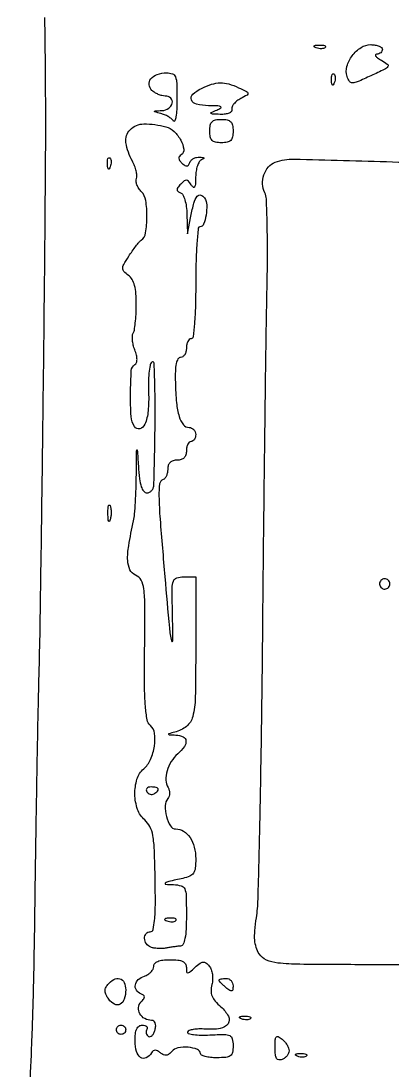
# Model space of a CAD drawing. Extents: x 0 to 5034, y 0 to 2560.
# Drawn here: x 4009.6 to 4089.1, y 933.4 to 1158.1 of the extents above; entities that cross this region are included whole.
import ezdxf

# ---------------------------------------------------------------- set-up
doc = ezdxf.new("R2010")
doc.units = 0

msp = doc.modelspace()

# ---------------------------------------------------------------- linework, layer by layer
for points in [[(4120.234638, 1164.722179, 0.000257), (4094.958867, 1165.293963, 0.000681)], [(4014.611831, 1158.83605, -0.001657), (4014.756948, 1145.765196, -0.003721), (4014.763308, 1127.346016, -0.000894), (4014.491921, 1096.802978, -0.000405), (4014.204097, 1071.739595, -0.000474), (4013.889169, 1047.954625, -0.000417), (4013.58706, 1027.844255, -0.002898), (4013.373878, 1018, 0.001933), (4013.169323, 1009.327348, 0.000557), (4012.91988, 995.91875, 0.000561), (4012.672461, 980.80151, 0.000597), (4012.464494, 966, -0.002465), (4012.204049, 951.357795, -0.004107), (4011.822641, 939.03064, -0.003073), (4011.374615, 929.145522, -0.044281)], [(4090.966864, 955.872806, 0.002015), (4082.773053, 955.932511, -0.001584), (4069.286653, 956.019159, -0.023651), (4064.582944, 956.287029, -0.077987), (4062.140459, 956.936366, -0.147768), (4060.60877, 958.25, -0.065221), (4059.961159, 959.63201, -0.057669), (4059.656398, 961.193543, -0.041744), (4059.668211, 963.193653, -0.015343), (4060.00668, 966, 0.031178), (4060.356843, 969.951902, 0.000974), (4060.748052, 986.1875, 0.001899), (4061.099372, 1005.336071, 0.001314), (4061.357603, 1027, -0.000386), (4061.585081, 1049.604833, -0.000417), (4061.842113, 1071.63125, -0.000393), (4062.093161, 1090.523151, -0.002016), (4062.282857, 1101, 0.004732), (4062.374322, 1108.218043, 0.006864), (4062.307271, 1114.590783, 0.003784), (4062.136659, 1119.951442, 0.107339), (4061.790818, 1121.287773, -0.106682), (4061.309792, 1123.136563, -0.092945), (4061.596045, 1125.119369, -0.096387), (4062.563257, 1126.805054, -0.126021), (4064.017255, 1127.814755, -0.095481), (4068.078695, 1128.494689, -0.001886), (4089.187609, 1127.897499, -0.002652), (4109.748048, 1127.128998, -0.061866)]]:
    msp.add_lwpolyline(points, format="xyb")
for points in [[(4074.729167, 1152.395833, -0.126455), (4074.402231, 1152.202593, -0.060344), (4073.916927, 1152.123424, -0.05415), (4073.359369, 1152.160852, -0.051402), (4072.8125, 1152.316886, -0.054073), (4072.395823, 1152.538436, -0.470617), (4072.37858, 1152.720685, -0.168741), (4072.670344, 1152.862007, -0.018894), (4073.416667, 1152.921053, -0.028489), (4074.112848, 1152.910055, -0.077125), (4074.592839, 1152.799335, -0.208169), (4074.77538, 1152.614691, -0.296942)], [(4087, 1152, -0.123005), (4086.904035, 1151.615815, -0.097671), (4086.632812, 1151.283341, -0.088188), (4086.227522, 1151.053505, -0.07806), (4085.75, 1150.964565, 0.262336), (4085.515649, 1150.823625, 0.304958), (4085.534996, 1150.568747, 0.076803), (4085.977849, 1150.15641, 0.022397), (4086.773391, 1149.666862, -0.034859), (4088.049134, 1148.837325, -0.397482), (4088.140781, 1148.296609, -0.133273), (4087.48138, 1147.721714, -0.00522), (4084.54859, 1146.335221, -0.005919), (4081.622315, 1145.030745, -0.094652), (4080.56827, 1144.796411, -0.261307), (4079.945106, 1145.12176, -0.067883), (4079.442272, 1146.181886, -0.146797), (4079.408048, 1148.345147, -0.091434), (4080.538296, 1150.637613, -0.090942), (4082.419223, 1152.386356, -0.142863), (4084.523053, 1153, -0.038497), (4085.47156, 1152.926863, -0.057514), (4086.272397, 1152.70625, -0.075594), (4086.818511, 1152.38288, -0.225007)], [(4042.984687, 1141.25, -0.012021), (4042.927752, 1139.118456, -0.027591), (4042.758058, 1137.522268, -0.056811), (4042.515324, 1136.660587, -0.605823), (4042.234687, 1136.634318, 0.078969), (4041.811344, 1137.105129, 0.035575), (4041.128314, 1137.582211, 0.034086), (4040.319559, 1137.99348, 0.039387), (4039.5, 1138.268316, -0.0028), (4038.235837, 1138.591688, -0.452728), (4038.178167, 1138.706774, -0.288921), (4038.313325, 1138.803788, -0.002131), (4039.75, 1138.883999, 0.13638), (4041.205393, 1139.370499, 0.190701), (4041.971971, 1140.490438, 0.269585), (4041.643685, 1141.539453, 0.187361), (4040.457794, 1142, -0.063846), (4039.772757, 1142.087832, -0.037143), (4038.987213, 1142.356279, -0.036527), (4038.22742, 1142.748525, -0.050486), (4037.617212, 1143.212864, -0.180037), (4037.011071, 1144.426571, -0.203491), (4037.387099, 1145.665918, -0.136609), (4038.760027, 1146.61161, -0.078847), (4040.75, 1146.961963, -0.091604), (4041.993501, 1146.753887, -0.215595), (4042.652126, 1146.111158, -0.085855), (4042.93667, 1144.719143, -0.008252)], [(4076.683114, 1144.8125, -0.054073), (4076.461564, 1144.395823, -0.470617), (4076.279315, 1144.37858, -0.168741), (4076.137993, 1144.670344, -0.018894), (4076.078947, 1145.416667, -0.028489), (4076.089945, 1146.112848, -0.077125), (4076.200665, 1146.592839, -0.208169), (4076.385309, 1146.77538, -0.296942), (4076.604167, 1146.729167, -0.126455), (4076.797407, 1146.402231, -0.060344), (4076.876576, 1145.916927, -0.05415), (4076.839148, 1145.359369, -0.051402)], [(4056.180994, 1143.782566, -0.007576), (4057.884544, 1142.946831, -0.231291), (4058.161832, 1142.578243, -0.317262), (4057.995178, 1142.209084, -0.012596), (4056.630358, 1141.450812, 0.045003), (4055.833735, 1140.938092, 0.055029), (4055.19923, 1140.320652, 0.064778), (4054.808221, 1139.696573, 0.161673), (4054.75, 1139.168247, -0.229764), (4054.638063, 1138.712553, -0.116628), (4054.155436, 1138.348673, -0.073144), (4053.330433, 1138.122303, -0.036847), (4052.25, 1138.070285, -0.004372), (4050.584787, 1138.127419, -0.215481), (4050.296589, 1138.272912, -0.485414), (4050.343561, 1138.478132, -0.009027), (4051.5, 1139, 0.034928), (4052.362095, 1139.444099, 0.581805), (4052.354714, 1139.702248, 0.111763), (4051.745963, 1139.867938, 0.0061), (4049.75, 1139.929715, -0.050477), (4047.16942, 1140.239856, -0.246343), (4046.083561, 1141.161062, -0.316512), (4046.364163, 1142.365514, -0.067348), (4048.25, 1143.640088, -0.037465), (4050.413415, 1144.516645, -0.073155), (4052.245325, 1144.819826, -0.074575), (4054.063638, 1144.580418, -0.040309)], [(4055, 1134.5, -0.045527), (4054.884257, 1133.231486, -0.152009), (4054.5, 1132.5, -0.152009), (4053.768514, 1132.115743, -0.045527), (4052.5, 1132, -0.045527), (4051.231486, 1132.115743, -0.152009), (4050.5, 1132.5, -0.152009), (4050.115743, 1133.231486, -0.045527), (4050, 1134.5, -0.045527), (4050.115743, 1135.768514, -0.152009), (4050.5, 1136.5, -0.152009), (4051.231486, 1136.884257, -0.045527), (4052.5, 1137, -0.045527), (4053.768514, 1136.884257, -0.152009), (4054.5, 1136.5, -0.152009), (4054.884257, 1135.768514, -0.045527)], [(4040.628102, 1135.401591, -0.126871), (4042.362736, 1134.420859, -0.076724), (4043.800585, 1132.532121, -0.091931), (4044.430663, 1130.593099, -0.295164), (4043.875158, 1129.422843, 0.10016), (4043.492991, 1129.064506, 0.179073), (4043.382249, 1128.654044, 0.134377), (4043.558918, 1128.181846, 0.048072), (4044.037868, 1127.637132, 0.03709), (4044.650588, 1127.142319, 0.169768), (4045.084965, 1127.022632, 0.224514), (4045.424419, 1127.212138, 0.067221), (4045.708333, 1127.75, -0.107754), (4046.008237, 1128.221908, -0.071702), (4046.521615, 1128.609622, -0.067138), (4047.161954, 1128.857691, -0.070833), (4047.833333, 1128.921053, -0.019378), (4048.497581, 1128.86373, -0.209411), (4048.723735, 1128.728876, -0.436971), (4048.68816, 1128.556639, -0.039934), (4048.25, 1128.337719, 0.163931), (4047.768241, 1127.92489, 0.051397), (4047.362689, 1127.051288, 0.045091), (4047.082639, 1125.915764, 0.036728), (4046.984687, 1124.666667, -0.011201), (4046.942584, 1123.121248, -0.118056), (4046.766404, 1122.51915, -0.474137), (4046.472306, 1122.46999, -0.071912), (4046.026328, 1122.991641, 0.038405), (4045.469307, 1123.738924, 0.202085), (4045.019327, 1123.958891, 0.187125), (4044.525112, 1123.798346, 0.032396), (4043.791641, 1123.116641, 0.026293), (4043.176676, 1122.393335, 0.158618), (4043.015613, 1121.934265, 0.248368), (4043.189063, 1121.587731, 0.0672), (4043.75, 1121.291667, -0.193081), (4044.245732, 1120.845421, -0.042382), (4044.670328, 1119.756213, -0.037797), (4044.980171, 1118.312644, -0.027076), (4045.114999, 1116.666667), (4045.229998, 1112.5), (4045.959376, 1116.261043, -0.019148), (4046.618717, 1119.078992, -0.095046), (4047.334363, 1120.531977, -0.316134), (4048.100506, 1120.778434, -0.180955), (4048.903343, 1120.156394, -0.130107), (4049.355855, 1118.66621, -0.050099), (4049.216322, 1116.491112, -0.050532), (4048.690563, 1114.554962, -0.310614), (4047.883423, 1114, 0.386883), (4047.528619, 1113.67714, 0.005179), (4047.259505, 1110.475, 0.011469), (4047.063524, 1106.601177, 0.006903), (4047, 1102, -0.006475), (4046.935691, 1097.03426, -0.014311), (4046.729167, 1093.25, -0.00943), (4046.436047, 1090.386292, -0.379241), (4046, 1090, 0.191087), (4045.618118, 1089.848523, 0.088204), (4045.29375, 1089.4125, 0.068025), (4045.073693, 1088.765418, 0.048028), (4045, 1088, -0.060618), (4044.906942, 1087.235241, -0.07931), (4044.632812, 1086.587698, -0.09734), (4044.226751, 1086.154277, -0.157393), (4043.75, 1086.000675, 0.271167), (4043.198234, 1085.678083, 0.076714), (4042.834476, 1084.708769, 0.04371), (4042.641104, 1083.08484, 0.014036), (4042.63361, 1080.655066, 0.016852), (4042.891195, 1076.270913, 0.050695), (4043.467346, 1073.333592, 0.089043), (4044.352442, 1071.602372, 0.234293), (4045.567388, 1071, -0.103835), (4046.114032, 1070.885241, -0.09895), (4046.57917, 1070.559375, -0.096745), (4046.890881, 1070.072563, -0.09444), (4047, 1069.5, -0.064853), (4046.925306, 1068.926543, -0.082425), (4046.70625, 1068.440625, -0.098894), (4046.381354, 1068.115568, -0.148195), (4046, 1068, 0.191087), (4045.618118, 1067.848523, 0.088204), (4045.29375, 1067.4125, 0.068025), (4045.073693, 1066.765418, 0.048028), (4045, 1066, -0.072254), (4044.873159, 1065.126841, -0.124864), (4044.5, 1064.5, -0.124864), (4043.873159, 1064.126841, -0.072254), (4043, 1064, 0.071947), (4042.140434, 1063.87567, 0.119776), (4041.51087, 1063.510417, 0.123365), (4041.130948, 1062.906022, 0.079088), (4041, 1062.083333, -0.048362), (4040.926521, 1061.325431, -0.055488), (4040.708782, 1060.631771, -0.063792), (4040.388446, 1060.100304, -0.145156), (4040.008621, 1059.833333, 0.286846), (4039.266635, 1058.930189, 0.036813), (4039.121227, 1056.311301, 0.015411), (4039.364067, 1051.353852, 0.001396), (4040.386297, 1039, 0.001252), (4041.350677, 1028.051182, 0.0364), (4041.80707, 1025.278238, 0.890751), (4042.099666, 1025.313656, 0.004038), (4042.008781, 1032.25, -0.005623), (4041.96534, 1036.623841, -0.086079), (4042.224517, 1038.106565, -0.237681), (4042.932957, 1038.778972, -0.073283), (4044.432906, 1039), (4047, 1039), (4047, 1023.622445, -0.004818), (4046.898702, 1013.110354, -0.05682), (4046.358476, 1009.066022, -0.161906), (4045.031264, 1006.983184, -0.110803), (4042.5, 1005.72361, 0.002773), (4041.237921, 1005.405953, 0.455301), (4041.180963, 1005.292185, 0.287698), (4041.315627, 1005.196007, 0.002105), (4042.75, 1005.116001, -0.093063), (4044.289796, 1004.743913, -0.267124), (4044.910787, 1003.885088, -0.188256), (4044.568496, 1002.639457, -0.051902), (4043.167303, 1001.117295, 0.07243), (4041.765596, 999.463715, 0.068948), (4040.865058, 997.451816, 0.07583), (4040.601908, 995.467004, 0.134303), (4041.065365, 993.894237, -0.075193), (4041.314951, 993.309577, -0.067033), (4041.393749, 992.653328, -0.069994), (4041.296587, 992.027908, -0.099517), (4041.031456, 991.533538, 0.17253), (4040.473516, 990.000058, 0.063979), (4040.753713, 987.686606, 0.067117), (4041.573071, 985.649086, 0.269885), (4042.688006, 985, -0.138611), (4044.385568, 984.520179, -0.107324), (4045.778198, 983.183865, -0.087647), (4046.691189, 981.124808, -0.060701), (4047, 978.590481, -0.026263), (4046.896731, 976.625791, -0.120377), (4046.513783, 975.558949, -0.14724), (4045.72654, 974.90365, -0.046215), (4044.25, 974.431581, 0.00339), (4041.228535, 973.743668, 0.091255), (4040.478263, 973.415212, 0.705699), (4040.539175, 973.179553, 0.01502), (4042.25, 973.078947, -0.061094), (4043.88496, 972.830614, -0.229427), (4044.641194, 972.162215, -0.093048), (4044.947573, 970.727342, -0.006201), (4045, 966.5, -0.011445), (4044.932085, 963.533478, -0.035528), (4044.69898, 961.546877, -0.05666), (4044.317905, 960.319438, -0.280917), (4043.75, 959.923489, 0.013346), (4043.141174, 959.869882, 0.005534), (4042.321508, 959.766405, 0.005471), (4041.445104, 959.63611, 0.007029), (4040.642368, 959.496176, -0.03503), (4039.829188, 959.400916, -0.025751), (4038.921408, 959.405373, -0.026225), (4038.058885, 959.499622, -0.051327), (4037.392368, 959.679676, -0.148123), (4036.431195, 960.426442, -0.144317), (4036.03364, 961.588931, -0.185361), (4036.367411, 962.583772, -0.22392), (4037.25, 962.999235, 0.346842), (4037.85931, 963.479099, 0.035028), (4038.185553, 965.426947, 0.022813), (4038.34807, 968.654889, 0.005332), (4038.315678, 974.074978, 0.004993), (4038.145519, 980.464524, 0.034136), (4037.816032, 983.59529, 0.073324), (4037.184225, 985.505105, 0.097929), (4036.065678, 986.943038, -0.132066), (4034.537661, 989.206837, -0.078111), (4033.965784, 992.437162, -0.078819), (4034.412744, 995.655433, -0.14048), (4035.854366, 997.882705, 0.110339), (4037.325401, 999.884284, 0.065384), (4038.157533, 1002.741278, 0.068806), (4038.200211, 1005.504336, 0.191315), (4037.286139, 1007.177489, -0.177237), (4036.592381, 1008.369067, -0.025155), (4036.230024, 1011.227116, -0.017345), (4036.04423, 1015.742156, -0.00398), (4036.055827, 1023.374597, 0.002431), (4036.099526, 1032.839559, 0.030207), (4035.881788, 1036.425766, 0.095004), (4035.287502, 1038.27798, 0.164249), (4034.111059, 1039.363648, -0.177513), (4032.915267, 1040.525645, -0.103099), (4032.427791, 1042.492987, -0.051671), (4032.638203, 1045.684647, -0.011819), (4033.675433, 1051, 0.032399), (4033.89229, 1052.419682, 0.006525), (4034.080637, 1054.96875, 0.006865), (4034.220567, 1057.945301, 0.006368), (4034.283231, 1061, -0.000462), (4034.323574, 1065.637805, -0.058605), (4034.396589, 1066.211013, -0.854404), (4034.48486, 1066.203308, -0.001044), (4034.718489, 1062.75, 0.013116), (4034.970245, 1060.01202, 0.047556), (4035.339435, 1058.30471, 0.090023), (4035.852317, 1057.337492, 0.229841), (4036.547717, 1057, 0.118758), (4037.105133, 1057.13429, 0.097929), (4037.586411, 1057.514062, 0.089818), (4037.91767, 1058.081574, 0.081146), (4038.044321, 1058.75, 0.00264), (4038.287134, 1070.863947, 0.008242), (4038.27309, 1079.018392, 0.005815), (4038.10177, 1084.758731, 0.653358), (4037.566944, 1084.967319, 0.152289), (4037.21666, 1084.299291, 0.01934), (4036.983819, 1082.670738, 0.021229), (4036.861407, 1080.662727, 0.016183), (4036.892085, 1078.459947, -0.03444), (4036.803999, 1074.556909, -0.076421), (4036.087121, 1071.67697, -0.235696), (4035.005309, 1070.744587, -0.324166), (4033.853584, 1071.202666, -0.127577), (4033.159031, 1073.359718, -0.016471), (4033.037845, 1078.247847, -0.012518), (4033.202349, 1083.202876, -0.244452), (4033.961789, 1084.476385, 0.169863), (4034.303806, 1084.898713, 0.086835), (4034.421284, 1085.579177, 0.060719), (4034.307585, 1086.494636, 0.029625), (4033.954635, 1087.619318, -0.031401), (4033.629459, 1088.668518, -0.034925), (4033.452278, 1089.713622, -0.03741), (4033.431289, 1090.613092, -0.126194), (4033.605127, 1091.1701, 0.09942), (4033.84971, 1091.829097, 0.012107), (4034.055228, 1093.365415, 0.013971), (4034.205764, 1095.22373, 0.011101), (4034.267539, 1097.236073, 0.018818), (4034.19599, 1099.690378, 0.048553), (4033.907216, 1101.437486, 0.0694), (4033.380467, 1102.685405, 0.100696), (4032.577761, 1103.566798, -0.042046), (4031.619491, 1104.399524, -0.199799), (4031.357711, 1105.060817, -0.125134), (4031.586358, 1105.898552, -0.012924), (4032.649406, 1107.666909, -0.010239), (4033.400723, 1108.794896, -0.011695), (4034.166075, 1109.841395, -0.0109), (4034.853287, 1110.697069, -0.062744), (4035.2787, 1111.09103, 0.199864), (4036.25893, 1112.67359, 0.037949), (4036.550106, 1116.124947, 0.03897), (4036.306278, 1119.622765, 0.160841), (4035.365076, 1121.492067, -0.052204), (4034.80499, 1122.18314, -0.053978), (4034.407484, 1122.967783, -0.059783), (4034.221042, 1123.724263, -0.122768), (4034.294888, 1124.326082, 0.111512), (4034.390492, 1124.984012, 0.037775), (4034.241849, 1125.945903, 0.035357), (4033.91049, 1127.018933, 0.0339), (4033.427451, 1128.050384, -0.087664), (4032.061988, 1132.025562, -0.237057), (4032.945302, 1134.787547, -0.201215), (4035.880888, 1136.023907, -0.066014)], [(4028.683114, 1126.8125, -0.054073), (4028.461564, 1126.395823, -0.470617), (4028.279315, 1126.37858, -0.168741), (4028.137993, 1126.670344, -0.018894), (4028.078947, 1127.416667, -0.028489), (4028.089945, 1128.112848, -0.077125), (4028.200665, 1128.592839, -0.208169), (4028.385309, 1128.77538, -0.296942), (4028.604167, 1128.729167, -0.126455), (4028.797407, 1128.402231, -0.060344), (4028.876576, 1127.916927, -0.05415), (4028.839148, 1127.359369, -0.051402)], [(4028.692991, 1051.269032, -0.087174), (4028.51666, 1050.883358, -0.597527), (4028.356533, 1050.900903, -0.080377), (4028.235556, 1051.431793, -0.012823), (4028.194949, 1052.5, -0.014395), (4028.212705, 1053.580113, -0.052471), (4028.315079, 1054.257153, -0.333666), (4028.47713, 1054.386009, -0.31318), (4028.655937, 1054.269032, -0.06278), (4028.814405, 1053.671085, -0.030339), (4028.872264, 1052.880008, -0.029507), (4028.832894, 1052.036634, -0.037336)], [(4086.552786, 1038.08541, 0.099038), (4086.401684, 1037.679226, 0.097945), (4086.417584, 1037.244476, 0.097945), (4086.597789, 1036.848514, 0.099038), (4086.91459, 1036.552786, 0.099038), (4087.320774, 1036.401684, 0.097945), (4087.755524, 1036.417584, 0.097945), (4088.151486, 1036.597789, 0.099038), (4088.447214, 1036.91459, 0.099038), (4088.598316, 1037.320774, 0.097945), (4088.582416, 1037.755524, 0.097945), (4088.402211, 1038.151486, 0.099038), (4088.08541, 1038.447214, 0.099038), (4087.679226, 1038.598316, 0.097945), (4087.244476, 1038.582416, 0.097945), (4086.848514, 1038.402211, 0.099038)], [(4036.510081, 992.983688, 0.090427), (4036.820631, 992.639411, 0.095498), (4037.22714, 992.434921, 0.099685), (4037.665803, 992.401101, 0.108373), (4038.069098, 992.542705, 0.050477), (4038.838655, 993.13314, 0.315493), (4038.933879, 993.592818, 0.25701), (4038.519563, 993.914842, 0.039415), (4037.440983, 994, 0.067432), (4036.890269, 993.925389, 0.140899), (4036.524436, 993.701458, 0.190788), (4036.397824, 993.36964, 0.136093)], [(4040.8125, 965.316886, 0.051402), (4041.359369, 965.160852, 0.05415), (4041.916927, 965.123424, 0.060344), (4042.402231, 965.202593, 0.126455), (4042.729167, 965.395833, 0.296942), (4042.77538, 965.614691, 0.208169), (4042.592839, 965.799335, 0.077125), (4042.112848, 965.910055, 0.028489), (4041.416667, 965.921053, 0.018894), (4040.670344, 965.862007, 0.168741), (4040.37858, 965.720685, 0.470617), (4040.395823, 965.538436, 0.054073)], [(4045, 955.345012, 0.027494), (4045.051663, 954.406192, 0.386264), (4045.284269, 954.200682, 0.174243), (4045.699748, 954.35641, 0.007983), (4046.856618, 955.370241, -0.023971), (4047.922762, 956.24593, -0.140289), (4048.5945, 956.499495, -0.190822), (4049.186214, 956.319738, -0.051554), (4049.899677, 955.620882, -0.089392), (4050.316157, 954.883968, -0.049318), (4050.56039, 953.875228, -0.046381), (4050.612404, 952.752467, -0.049917), (4050.452709, 951.667599, 0.05999), (4050.28252, 950.324792, 0.098638), (4050.498492, 949.204269, 0.083673), (4051.163593, 948.129148, 0.033546), (4052.393838, 946.905358, -0.088325), (4054.001999, 944.912221, -0.284896), (4053.916661, 943.284354, -0.206569), (4052.255208, 942.252109, -0.055205), (4049.074602, 942.130485, 0.023603), (4047.687727, 942.164998, 0.035158), (4046.479575, 942.052797, 0.038282), (4045.571239, 941.831073, 0.252723), (4045.260122, 941.503587, 0.415977), (4045.450495, 941.173939, 0.032224), (4046.556484, 940.956358, 0.029284), (4048.113372, 940.845206, 0.016438), (4050.010122, 940.883436, -0.009261), (4053.129048, 940.991096, -0.112832), (4054.291105, 940.744954, -0.233931), (4054.836462, 940.067454, -0.054594), (4055, 938.574139, -0.047175), (4054.865979, 937.156836, -0.189237), (4054.410081, 936.433867, -0.138029), (4053.482096, 936.084772, -0.021375), (4051.5, 936, -0.023829), (4050.158687, 936.063959, -0.038005), (4049.028125, 936.259505, -0.044406), (4048.220609, 936.541521, -0.294618), (4048, 936.883423, 0.313459), (4047.360224, 937.803659, 0.070142), (4045.387544, 938.235905, 0.064268), (4043.193178, 938.120141, 0.176037), (4041.873671, 937.347783, -0.056279), (4041.273328, 936.770715, -0.132013), (4040.702575, 936.535647, -0.139819), (4040.112778, 936.62458, -0.066405), (4039.456349, 937.036227, 0.046386), (4038.838244, 937.459112, 0.125886), (4038.328687, 937.592952, 0.163146), (4037.900145, 937.452344, 0.094464), (4037.530011, 937.048558, -0.136669), (4036.384718, 935.991054, -0.277002), (4035.204126, 936.06973, -0.174064), (4034.298122, 937.341156, -0.068721), (4034, 939.5, -0.025), (4034.081849, 941.135988, -0.079938), (4034.361358, 942.188749, -0.137733), (4034.851766, 942.77957, -0.152224), (4035.559017, 943, -0.06068), (4036.114487, 942.932339, -0.129571), (4036.49107, 942.726548, -0.191518), (4036.63237, 942.42208, -0.153598), (4036.542705, 942.069098, 0.09593), (4036.391914, 941.671264, 0.09716), (4036.401524, 941.24778, 0.098642), (4036.56955, 940.864389, 0.102236), (4036.869998, 940.580346, 0.213351), (4037.254843, 940.528788, 0.125922), (4037.660245, 940.77056, 0.083686), (4038.027695, 941.290146, 0.048232), (4038.29269, 942.011247, 0.049019), (4038.423819, 942.835223, 0.10705), (4038.326578, 943.464027, 0.15554), (4038.014928, 943.853122, 0.147777), (4037.528825, 944, -0.129944), (4036.086911, 944.381172, -0.134564), (4035.044216, 945.421787, -0.150392), (4034.745416, 946.755931, -0.171017), (4035.273794, 947.948794, 0.028271), (4035.851619, 948.63592, 0.165538), (4035.995561, 949.078294, 0.24315), (4035.815176, 949.416021, 0.063019), (4035.25, 949.708333, -0.16153), (4034.282498, 950.477581, -0.195964), (4034.063308, 951.606685, -0.159387), (4034.70438, 952.749019, -0.109422), (4036, 953.5, 0.06077), (4036.764714, 953.849532, 0.063046), (4037.4125, 954.36914, 0.069989), (4037.851427, 954.972302, 0.122947), (4038, 955.567388, -0.17921), (4038.232069, 956.194071, -0.118798), (4038.860772, 956.647671, -0.071089), (4039.934997, 956.918048, -0.026165), (4041.5, 957, -0.024277), (4043.183993, 956.918189, -0.086366), (4044.221295, 956.631787, -0.149653), (4044.789137, 956.114547, -0.134527)], [(4032, 950.559017, -0.074916), (4031.70178, 948.579823, -0.192177), (4030.808664, 947.472742, -0.25337), (4029.600736, 947.453479, -0.115275), (4028.365242, 948.51518, -0.040874), (4027.792141, 949.450624, -0.09944), (4027.577519, 950.226891, -0.11859), (4027.695773, 950.938982, -0.07315), (4028.13939, 951.667955, -0.09119), (4029.459506, 952.771315, -0.201157), (4030.74033, 952.922252, -0.220361), (4031.663816, 952.122847, -0.106273)], [(4055, 951.377555, -0.035496), (4054.942264, 950.565314, -0.304492), (4054.71069, 950.308142, -0.217533), (4054.310961, 950.381629, -0.020633), (4053.5, 951, -0.013852), (4052.925446, 951.504355, -0.019119), (4052.440625, 951.99011, -0.016008), (4052.074552, 952.412416, -0.172217), (4052, 952.622445, -0.294983), (4052.09443, 952.768578, -0.044235), (4052.440625, 952.889093, -0.037907), (4052.92515, 952.972666, -0.023761), (4053.5, 953, -0.107348), (4054.072293, 952.875699, -0.099536), (4054.559375, 952.523407, -0.095788), (4054.885941, 951.996941, -0.091307)], [(4058.729167, 944.395833, -0.126455), (4058.402231, 944.202593, -0.060344), (4057.916927, 944.123424, -0.05415), (4057.359369, 944.160852, -0.051402), (4056.8125, 944.316886, -0.054073), (4056.395823, 944.538436, -0.470617), (4056.37858, 944.720685, -0.168741), (4056.670344, 944.862007, -0.018894), (4057.416667, 944.921053, -0.028489), (4058.112848, 944.910055, -0.077125), (4058.592839, 944.799335, -0.208169), (4058.77538, 944.614691, -0.296942)], [(4032, 942, -0.099038), (4031.923658, 941.618362, -0.097945), (4031.70625, 941.29375, -0.097945), (4031.381638, 941.076342, -0.099038), (4031, 941, -0.099038), (4030.618362, 941.076342, -0.097945), (4030.29375, 941.29375, -0.097945), (4030.076342, 941.618362, -0.099038), (4030, 942, -0.099038), (4030.076342, 942.381638, -0.097945), (4030.29375, 942.70625, -0.097945), (4030.618362, 942.923658, -0.099038), (4031, 943, -0.099038), (4031.381638, 942.923658, -0.097945), (4031.70625, 942.70625, -0.097945), (4031.923658, 942.381638, -0.099038)], [(4067, 937.484544, -0.104374), (4066.888415, 936.955825, -0.066679), (4066.559375, 936.418123, -0.062708), (4066.073476, 935.953301, -0.067998), (4065.5, 935.638374, -0.122433), (4064.793933, 935.551262, -0.232086), (4064.324764, 935.856636, -0.112561), (4064.067177, 936.651118, -0.022341), (4064, 938.15383, -0.012518), (4064.042944, 939.868856, -0.15939), (4064.270633, 940.462589, -0.361127), (4064.693324, 940.546241, -0.048788), (4065.5, 940, -0.044747), (4066.073934, 939.429773, -0.040397), (4066.559375, 938.747568, -0.042726), (4066.893088, 938.060773, -0.091984)], [(4070.729167, 936.395833, -0.126455), (4070.402231, 936.202593, -0.060344), (4069.916927, 936.123424, -0.05415), (4069.359369, 936.160852, -0.051402), (4068.8125, 936.316886, -0.054073), (4068.395823, 936.538436, -0.470617), (4068.37858, 936.720685, -0.168741), (4068.670344, 936.862007, -0.018894), (4069.416667, 936.921053, -0.028489), (4070.112848, 936.910055, -0.077125), (4070.592839, 936.799335, -0.208169), (4070.77538, 936.614691, -0.296942)]]:
    msp.add_lwpolyline(points, format="xyb", close=True)

doc.saveas('drawing.dxf')
